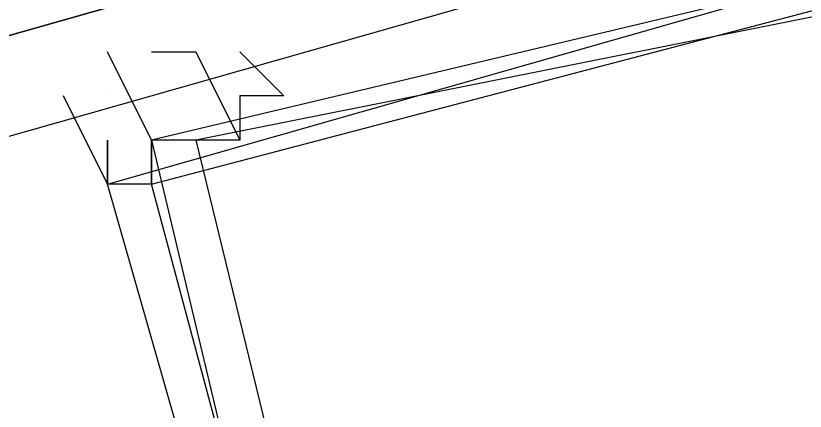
# Model space of a CAD drawing. Header units: feet. Extents: x -84 to 198, y -22 to 181.
# Drawn here: x 59.6523 to 59.8907, y 150.3225 to 150.442 of the extents above; entities that cross this region are included whole.
import ezdxf

# ---------------------------------------------------------------- set-up
doc = ezdxf.new("R2010")
doc.units = ezdxf.units.FT
doc.layers.add('A-LINEA', color=7, linetype='CONTINUOUS')

msp = doc.modelspace()

# ---------------------------------------------------------------- linework, layer by layer
at = {"layer": 'A-LINEA'}
msp.add_line((59.6933, 150.4178), (59.6933, 150.4178), dxfattribs=at)
msp.add_line((59.6933, 150.4178), (59.6933, 150.4178), dxfattribs=at)
for points in [[(59.7733, 150.4978), (55.9733, 149.4044), (55.9867, 149.3911), (59.7733, 150.4711), (59.7733, 150.4844), (59.7733, 150.4978)], [(59.7733, 150.4978), (55.9733, 149.4044), (55.9867, 149.3911), (59.7733, 150.4711), (59.7733, 150.4844), (59.7733, 150.4978)], [(59.7733, 150.4711), (55.9867, 149.3911), (55.9867, 149.3778), (55.9867, 149.3644), (59.7867, 150.4444), (59.7867, 150.4578), (59.7733, 150.4711)], [(59.7733, 150.4711), (55.9867, 149.3911), (55.9867, 149.3778), (55.9867, 149.3644), (59.7867, 150.4444), (59.7867, 150.4578), (59.7733, 150.4711)], [(60.12, 149.9111), (59.84, 149.8311), (59.68, 150.3911), (59.96, 150.4711), (60.12, 149.9111)], [(60.12, 149.9111), (59.84, 149.8311), (59.68, 150.3911), (59.96, 150.4711), (60.12, 149.9111)], [(59.8267, 149.8444), (60.12, 149.9111), (59.9733, 150.4711), (59.6933, 150.4044), (59.8267, 149.8444)], [(59.8267, 149.8444), (60.12, 149.9111), (59.9733, 150.4711), (59.6933, 150.4044), (59.8267, 149.8444)], [(60.1067, 149.9244), (59.84, 149.8444), (59.6933, 150.3911), (59.9467, 150.4578), (60.1067, 149.9244)], [(60.1067, 149.9244), (59.84, 149.8444), (59.6933, 150.3911), (59.9467, 150.4578), (60.1067, 149.9244)], [(59.84, 149.8578), (60.1067, 149.9244), (59.9733, 150.4578), (59.7067, 150.4044), (59.84, 149.8578)], [(59.84, 149.8578), (60.1067, 149.9244), (59.9733, 150.4578), (59.7067, 150.4044), (59.84, 149.8578)], [(59.6933, 150.4311), (59.6933, 150.4311), (59.7067, 150.4311), (59.7067, 150.4311), (59.72, 150.4044), (59.72, 150.4044), (59.6933, 150.4044), (59.6933, 150.4044), (59.6933, 150.3911), (59.6933, 150.3911), (59.6933, 150.3911), (59.6933, 150.3911), (59.6933, 150.3911), (59.68, 150.3911), (59.68, 150.3911), (59.68, 150.3911), (59.68, 150.4044), (59.68, 150.4044), (59.68, 150.3911), (59.68, 150.3911), (59.6667, 150.4178), (59.6667, 150.4178), (59.6667, 150.4178)], [(59.6933, 150.4311), (59.6933, 150.4311), (59.7067, 150.4311), (59.7067, 150.4311), (59.72, 150.4044), (59.72, 150.4044), (59.6933, 150.4044), (59.6933, 150.4044), (59.6933, 150.3911), (59.6933, 150.3911), (59.6933, 150.3911), (59.6933, 150.3911), (59.6933, 150.3911), (59.68, 150.3911), (59.68, 150.3911), (59.68, 150.3911), (59.68, 150.4044), (59.68, 150.4044), (59.68, 150.3911), (59.68, 150.3911), (59.6667, 150.4178), (59.6667, 150.4178), (59.6667, 150.4178)], [(59.7067, 150.4044), (59.7067, 150.4044), (59.7067, 150.4044), (59.7067, 150.4044), (59.7067, 150.4044), (59.7067, 150.4044), (59.7067, 150.4044), (59.6933, 150.4044), (59.6933, 150.4044), (59.68, 150.4311), (59.68, 150.4311)], [(59.7067, 150.4044), (59.7067, 150.4044), (59.7067, 150.4044), (59.7067, 150.4044), (59.7067, 150.4044), (59.7067, 150.4044), (59.7067, 150.4044), (59.6933, 150.4044), (59.6933, 150.4044), (59.68, 150.4311), (59.68, 150.4311)], [(59.6933, 150.4311), (59.6933, 150.4311), (59.6933, 150.4311)], [(59.6933, 150.4311), (59.6933, 150.4311), (59.6933, 150.4311)], [(59.7067, 150.4311), (59.7067, 150.4311), (59.7067, 150.4311)], [(59.7067, 150.4311), (59.7067, 150.4311), (59.7067, 150.4311)], [(59.72, 150.4311), (59.72, 150.4311), (59.72, 150.4311), (59.72, 150.4311), (59.7333, 150.4178), (59.7333, 150.4178), (59.72, 150.4178), (59.72, 150.4178), (59.72, 150.4044), (59.72, 150.4044), (59.72, 150.4044), (59.72, 150.4044)], [(59.72, 150.4311), (59.72, 150.4311), (59.72, 150.4311), (59.72, 150.4311), (59.7333, 150.4178), (59.7333, 150.4178), (59.72, 150.4178), (59.72, 150.4178), (59.72, 150.4044), (59.72, 150.4044), (59.72, 150.4044), (59.72, 150.4044)], [(59.68, 150.4178), (59.68, 150.4178), (59.68, 150.4178)], [(59.68, 150.4178), (59.68, 150.4178), (59.68, 150.4178)]]:
    msp.add_lwpolyline(points, dxfattribs=at)
for points in [[(59.6933, 150.4044), (59.6933, 150.4044), (59.6933, 150.3911), (59.6933, 150.3911)], [(59.6933, 150.4044), (59.6933, 150.4044), (59.6933, 150.3911), (59.6933, 150.3911)], [(59.7067, 150.4044), (59.7067, 150.4044), (59.7067, 150.4044), (59.7067, 150.4044)], [(59.7067, 150.4044), (59.7067, 150.4044), (59.7067, 150.4044), (59.7067, 150.4044)]]:
    msp.add_lwpolyline(points, close=True, dxfattribs=at)

doc.saveas('drawing.dxf')
